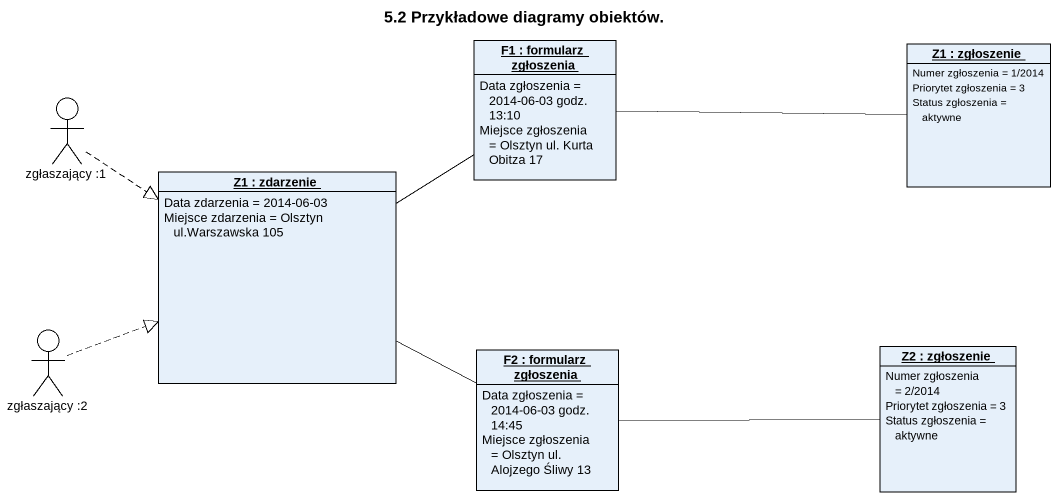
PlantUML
@startuml
title 5.2 Przykładowe diagramy obiektów.
allowmixing
hide circle
hide empty members
object "F1 : formularz zgłoszenia" as F1 {
  Data zgłoszenia = 2014-06-03 godz. 13:10
  Miejsce zgłoszenia = Olsztyn ul. Kurta Obitza 17
}
object "Z1 : zgłoszenie" as Z1 {
  Numer zgłoszenia = 1/2014
  Priorytet zgłoszenia = 3
  Status zgłoszenia = aktywne
}
actor "zgłaszający :1" as zgłaszający_1
object "Z1 : zdarzenie" as Z1_2 {
  Data zdarzenia = 2014-06-03
  Miejsce zdarzenia = Olsztyn ul.Warszawska 105
}
actor "zgłaszający :2" as zgłaszający_2
object "F2 : formularz zgłoszenia" as F2 {
  Data zgłoszenia = 2014-06-03 godz. 14:45
  Miejsce zgłoszenia = Olsztyn ul. Alojzego Śliwy 13
}
object "Z2 : zgłoszenie" as Z2 {
  Numer zgłoszenia = 2/2014
  Priorytet zgłoszenia = 3
  Status zgłoszenia = aktywne
}
F1 -right- Z1
zgłaszający_1 ..|> Z1_2
Z1_2 -up- F1
Z1_2 -right- F2
zgłaszający_2 .right.|> Z1_2
F2 -right- Z2
@enduml
